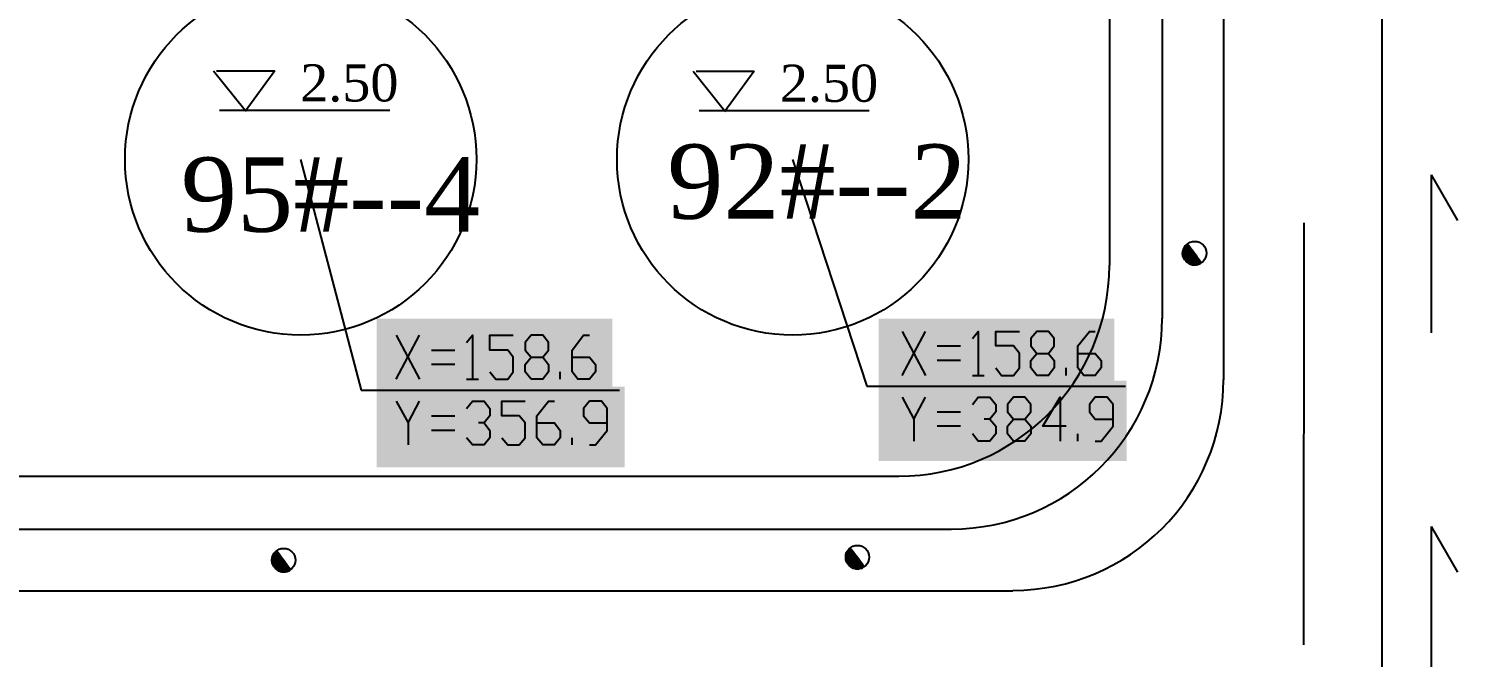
# Model space of a CAD drawing. Header units: inches. Extents: x 0 to 841, y 0 to 594.
# Drawn here: x 341.4 to 422.8, y 130.3 to 166.1 of the extents above; entities that cross this region are included whole.
import ezdxf

# ---------------------------------------------------------------- set-up
doc = ezdxf.new("R2010")
doc.units = ezdxf.units.IN
doc.header["$MEASUREMENT"] = 0
doc.layers.add('PDF_几何图形', color=7, linetype='Continuous')
doc.layers.add('PDF_文字', color=7, linetype='Continuous')
doc.layers.add('PDF_实体填充', color=7, linetype='Continuous', true_color=0xffffff)
doc.styles.add('PDF Times New Roman', font='times.ttf')

msp = doc.modelspace()

# ---------------------------------------------------------------- hatches: boundary and pattern name
at = {"layer": 'PDF_几何图形', "true_color": 0xffffff, "transparency": 33554559}
h = msp.add_hatch(color=7, dxfattribs=at)
h.paths.add_polyline_path([(407.458, 153.733), (407.289, 153.733), (407.522, 153.628)])
h.paths.add_polyline_path([(407.289, 153.733), (407.522, 153.628), (407.226, 153.628)])
h = msp.add_hatch(color=7, dxfattribs=at)
h.paths.add_polyline_path([(407.712, 153.395), (407.141, 153.395), (407.797, 153.268)])
h.paths.add_polyline_path([(407.141, 153.395), (407.797, 153.268), (407.12, 153.268)])
h = msp.add_hatch(color=7, dxfattribs=at)
h.paths.add_polyline_path([(407.797, 153.268), (407.12, 153.268), (407.903, 153.141)])
h.paths.add_polyline_path([(407.12, 153.268), (407.903, 153.141), (407.141, 153.141)])
h = msp.add_hatch(color=7, dxfattribs=at)
h.paths.add_polyline_path([(407.649, 153.48), (407.162, 153.48), (407.712, 153.395)])
h.paths.add_polyline_path([(407.162, 153.48), (407.712, 153.395), (407.141, 153.395)])
h = msp.add_hatch(color=7, dxfattribs=at)
h.paths.add_polyline_path([(407.903, 153.141), (407.141, 153.141), (407.988, 153.014)])
h.paths.add_polyline_path([(407.141, 153.141), (407.988, 153.014), (407.183, 153.014)])
h = msp.add_hatch(color=7, dxfattribs=at)
h.paths.add_polyline_path([(407.522, 153.628), (407.226, 153.628), (407.606, 153.522)])
h.paths.add_polyline_path([(407.226, 153.628), (407.606, 153.522), (407.162, 153.522)])
h = msp.add_hatch(color=7, dxfattribs=at)
h.paths.add_polyline_path([(407.606, 153.522), (407.162, 153.522), (407.649, 153.48)])
h.paths.add_polyline_path([(407.162, 153.522), (407.649, 153.48), (407.162, 153.48)])
h = msp.add_hatch(color=7, dxfattribs=at)
h.paths.add_polyline_path([(407.988, 153.014), (407.183, 153.014), (408.072, 152.908)])
h.paths.add_polyline_path([(407.183, 153.014), (408.072, 152.908), (407.247, 152.908)])
h = msp.add_hatch(color=7, dxfattribs=at)
h.paths.add_polyline_path([(408.072, 152.908), (407.247, 152.908), (408.136, 152.802)])
h.paths.add_polyline_path([(407.247, 152.908), (408.136, 152.802), (407.331, 152.802)])
h = msp.add_hatch(color=7, dxfattribs=at)
h.paths.add_polyline_path([(408.136, 152.802), (407.331, 152.802), (408.178, 152.76)])
h.paths.add_polyline_path([(407.331, 152.802), (408.178, 152.76), (407.395, 152.76)])
h = msp.add_hatch(color=7, dxfattribs=at)
h.paths.add_polyline_path([(408.178, 152.76), (407.395, 152.76), (408.136, 152.739)])
h.paths.add_polyline_path([(407.395, 152.76), (408.136, 152.739), (407.437, 152.739)])
h = msp.add_hatch(color=7, dxfattribs=at)
h.paths.add_polyline_path([(408.136, 152.739), (407.437, 152.739), (408.093, 152.696)])
h.paths.add_polyline_path([(407.437, 152.739), (408.093, 152.696), (407.501, 152.696)])
h = msp.add_hatch(color=7, dxfattribs=at)
h.paths.add_polyline_path([(408.093, 152.696), (407.501, 152.696), (408.03, 152.675)])
h.paths.add_polyline_path([(407.501, 152.696), (408.03, 152.675), (407.543, 152.675)])
h = msp.add_hatch(color=7, dxfattribs=at)
h.paths.add_polyline_path([(408.03, 152.675), (407.543, 152.675), (407.988, 152.654)])
h.paths.add_polyline_path([(407.543, 152.675), (407.988, 152.654), (407.585, 152.654)])
h = msp.add_hatch(color=7, dxfattribs=at)
h.paths.add_polyline_path([(407.988, 152.654), (407.585, 152.654), (407.903, 152.633)])
h.paths.add_polyline_path([(407.585, 152.654), (407.903, 152.633), (407.67, 152.633)])
h = msp.add_hatch(color=7, dxfattribs=at)
h.paths.add_polyline_path([(407.67, 152.633), (407.712, 152.633), (407.903, 152.633)])
h.paths.add_polyline_path([(407.712, 152.633), (407.903, 152.633), (407.797, 152.633)])
h = msp.add_hatch(color=7, dxfattribs=at)
h.paths.add_polyline_path([(355.854, 135.932), (355.304, 135.932), (355.96, 135.805)])
h.paths.add_polyline_path([(355.304, 135.932), (355.96, 135.805), (355.282, 135.805)])
h = msp.add_hatch(color=7, dxfattribs=at)
h.paths.add_polyline_path([(355.812, 136.017), (355.325, 136.017), (355.854, 135.932)])
h.paths.add_polyline_path([(355.325, 136.017), (355.854, 135.932), (355.304, 135.932)])
h = msp.add_hatch(color=7, dxfattribs=at)
h.paths.add_polyline_path([(355.685, 136.165), (355.388, 136.165), (355.769, 136.059)])
h.paths.add_polyline_path([(355.388, 136.165), (355.769, 136.059), (355.325, 136.059)])
h = msp.add_hatch(color=7, dxfattribs=at)
h.paths.add_polyline_path([(355.769, 136.059), (355.325, 136.059), (355.812, 136.017)])
h.paths.add_polyline_path([(355.325, 136.059), (355.812, 136.017), (355.325, 136.017)])
h = msp.add_hatch(color=7, dxfattribs=at)
h.paths.add_polyline_path([(355.621, 136.271), (355.452, 136.271), (355.685, 136.165)])
h.paths.add_polyline_path([(355.452, 136.271), (355.685, 136.165), (355.388, 136.165)])
h = msp.add_hatch(color=7, dxfattribs=at)
h.paths.add_polyline_path([(388.451, 136.186), (387.964, 136.186), (388.514, 136.102)])
h.paths.add_polyline_path([(387.964, 136.186), (388.514, 136.102), (387.943, 136.102)])
h = msp.add_hatch(color=7, dxfattribs=at)
h.paths.add_polyline_path([(388.514, 136.102), (387.943, 136.102), (388.62, 135.975)])
h.paths.add_polyline_path([(387.943, 136.102), (388.62, 135.975), (387.943, 135.975)])
h = msp.add_hatch(color=7, dxfattribs=at)
h.paths.add_polyline_path([(388.62, 135.975), (387.943, 135.975), (388.705, 135.848)])
h.paths.add_polyline_path([(387.943, 135.975), (388.705, 135.848), (387.964, 135.848)])
h = msp.add_hatch(color=7, dxfattribs=at)
h.paths.add_polyline_path([(388.43, 136.229), (387.985, 136.229), (388.451, 136.186)])
h.paths.add_polyline_path([(387.985, 136.229), (388.451, 136.186), (387.964, 136.186)])
h = msp.add_hatch(color=7, dxfattribs=at)
h.paths.add_polyline_path([(388.705, 135.848), (387.964, 135.848), (388.789, 135.742)])
h.paths.add_polyline_path([(387.964, 135.848), (388.789, 135.742), (388.006, 135.742)])
h = msp.add_hatch(color=7, dxfattribs=at)
h.paths.add_polyline_path([(388.345, 136.334), (388.027, 136.334), (388.43, 136.229)])
h.paths.add_polyline_path([(388.027, 136.334), (388.43, 136.229), (387.985, 136.229)])
h = msp.add_hatch(color=7, dxfattribs=at)
h.paths.add_polyline_path([(388.26, 136.44), (388.112, 136.44), (388.345, 136.334)])
h.paths.add_polyline_path([(388.112, 136.44), (388.345, 136.334), (388.027, 136.334)])
h = msp.add_hatch(color=7, dxfattribs=at)
h.paths.add_polyline_path([(355.96, 135.805), (355.282, 135.805), (356.045, 135.678)])
h.paths.add_polyline_path([(355.282, 135.805), (356.045, 135.678), (355.304, 135.678)])
h = msp.add_hatch(color=7, dxfattribs=at)
h.paths.add_polyline_path([(356.045, 135.678), (355.304, 135.678), (356.129, 135.551)])
h.paths.add_polyline_path([(355.304, 135.678), (356.129, 135.551), (355.346, 135.551)])
h = msp.add_hatch(color=7, dxfattribs=at)
h.paths.add_polyline_path([(356.129, 135.551), (355.346, 135.551), (356.214, 135.446)])
h.paths.add_polyline_path([(355.346, 135.551), (356.214, 135.446), (355.409, 135.446)])
h = msp.add_hatch(color=7, dxfattribs=at)
h.paths.add_polyline_path([(356.214, 135.446), (355.409, 135.446), (356.298, 135.361)])
h.paths.add_polyline_path([(355.409, 135.446), (356.298, 135.361), (355.494, 135.361)])
h = msp.add_hatch(color=7, dxfattribs=at)
h.paths.add_polyline_path([(356.298, 135.361), (355.494, 135.361), (356.341, 135.297)])
h.paths.add_polyline_path([(355.494, 135.361), (356.341, 135.297), (355.558, 135.297)])
h = msp.add_hatch(color=7, dxfattribs=at)
h.paths.add_polyline_path([(356.341, 135.297), (355.558, 135.297), (356.298, 135.276)])
h.paths.add_polyline_path([(355.558, 135.297), (356.298, 135.276), (355.579, 135.276)])
h = msp.add_hatch(color=7, dxfattribs=at)
h.paths.add_polyline_path([(356.298, 135.276), (355.579, 135.276), (356.256, 135.234)])
h.paths.add_polyline_path([(355.579, 135.276), (356.256, 135.234), (355.642, 135.234)])
h = msp.add_hatch(color=7, dxfattribs=at)
h.paths.add_polyline_path([(356.256, 135.234), (355.642, 135.234), (356.193, 135.213)])
h.paths.add_polyline_path([(355.642, 135.234), (356.193, 135.213), (355.706, 135.213)])
h = msp.add_hatch(color=7, dxfattribs=at)
h.paths.add_polyline_path([(356.193, 135.213), (355.706, 135.213), (356.15, 135.191)])
h.paths.add_polyline_path([(355.706, 135.213), (356.15, 135.191), (355.748, 135.191)])
h = msp.add_hatch(color=7, dxfattribs=at)
h.paths.add_polyline_path([(356.15, 135.191), (355.748, 135.191), (356.066, 135.191)])
h.paths.add_polyline_path([(355.748, 135.191), (356.066, 135.191), (355.812, 135.191)])
h = msp.add_hatch(color=7, dxfattribs=at)
h.paths.add_polyline_path([(355.812, 135.191), (355.854, 135.17), (356.045, 135.17)])
h.paths.add_polyline_path([(355.854, 135.17), (356.045, 135.17), (355.939, 135.17)])
h = msp.add_hatch(color=7, dxfattribs=at)
h.paths.add_polyline_path([(388.789, 135.742), (388.006, 135.742), (388.874, 135.615)])
h.paths.add_polyline_path([(388.006, 135.742), (388.874, 135.615), (388.07, 135.615)])
h = msp.add_hatch(color=7, dxfattribs=at)
h.paths.add_polyline_path([(388.874, 135.615), (388.07, 135.615), (388.937, 135.53)])
h.paths.add_polyline_path([(388.07, 135.615), (388.937, 135.53), (388.133, 135.53)])
h = msp.add_hatch(color=7, dxfattribs=at)
h.paths.add_polyline_path([(388.937, 135.53), (388.133, 135.53), (388.98, 135.467)])
h.paths.add_polyline_path([(388.133, 135.53), (388.98, 135.467), (388.218, 135.467)])
h = msp.add_hatch(color=7, dxfattribs=at)
h.paths.add_polyline_path([(388.98, 135.467), (388.218, 135.467), (388.959, 135.446)])
h.paths.add_polyline_path([(388.218, 135.467), (388.959, 135.446), (388.239, 135.446)])
h = msp.add_hatch(color=7, dxfattribs=at)
h.paths.add_polyline_path([(388.959, 135.446), (388.239, 135.446), (388.895, 135.403)])
h.paths.add_polyline_path([(388.239, 135.446), (388.895, 135.403), (388.303, 135.403)])
h = msp.add_hatch(color=7, dxfattribs=at)
h.paths.add_polyline_path([(388.895, 135.403), (388.303, 135.403), (388.853, 135.382)])
h.paths.add_polyline_path([(388.303, 135.403), (388.853, 135.382), (388.345, 135.382)])
h = msp.add_hatch(color=7, dxfattribs=at)
h.paths.add_polyline_path([(388.853, 135.382), (388.345, 135.382), (388.81, 135.382)])
h.paths.add_polyline_path([(388.345, 135.382), (388.81, 135.382), (388.408, 135.382)])
h = msp.add_hatch(color=7, dxfattribs=at)
h.paths.add_polyline_path([(388.81, 135.382), (388.408, 135.382), (388.726, 135.361)])
h.paths.add_polyline_path([(388.408, 135.382), (388.726, 135.361), (388.472, 135.361)])
h = msp.add_hatch(color=7, dxfattribs=at)
h.paths.add_polyline_path([(388.472, 135.361), (388.514, 135.34), (388.705, 135.34)])
h.paths.add_polyline_path([(388.514, 135.34), (388.705, 135.34), (388.599, 135.34)])
at = {"layer": 'PDF_实体填充', "transparency": 33554559}
for points in [[(361.244, 144.992), (374.65, 144.992), (374.65, 149.578), (361.244, 149.578)], [(389.819, 144.992), (403.225, 144.992), (403.225, 149.578), (389.819, 149.578)], [(361.244, 141.111), (375.356, 141.111), (375.356, 145.697), (361.244, 145.697)], [(389.819, 141.464), (403.931, 141.464), (403.931, 146.05), (389.819, 146.05)]]:
    msp.add_hatch(color=7, dxfattribs=at).paths.add_polyline_path(points, flags=16)

# ---------------------------------------------------------------- linework, layer by layer
at = {"layer": 'PDF_几何图形'}
for p, q in [((418.444, 208.513), (418.465, 92.562)), ((409.448, 206.185), (409.448, 146.092)), ((405.955, 202.692), (405.955, 149.585)), ((402.95, 199.686), (402.95, 152.59)), ((351.959, 163.661), (353.759, 161.438)), ((352.129, 163.661), (355.452, 163.661)), ((355.452, 163.661), (353.759, 161.353)), ((379.264, 163.639), (381.042, 161.417)), ((379.434, 163.639), (382.736, 163.639)), ((382.736, 163.639), (381.042, 161.332)), ((352.298, 161.438), (361.992, 161.438)), ((379.603, 161.417), (389.276, 161.417)), ((356.912, 158.623), (360.363, 145.5)), ((384.916, 158.623), (389.149, 145.732)), ((421.259, 157.755), (421.259, 148.759)), ((421.259, 157.755), (422.762, 155.152)), ((414.02, 155.025), (413.999, 131.022)), ((407.395, 153.818), (408.178, 152.76)), ((391.16, 146.346), (392.493, 148.844)), ((391.16, 148.844), (392.493, 146.346)), ((362.352, 146.135), (363.686, 148.632)), ((362.352, 148.632), (363.686, 146.135)), ((364.363, 147.786), (365.696, 147.786)), ((393.15, 148.018), (394.483, 148.018)), ((365.696, 146.96), (364.363, 146.96)), ((371.687, 146.135), (371.687, 146.537)), ((394.483, 147.193), (393.15, 147.193)), ((400.495, 146.346), (400.495, 146.77)), ((366.353, 146.135), (367.03, 146.135)), ((389.149, 145.732), (403.86, 145.732)), ((395.16, 146.346), (395.817, 146.346)), ((360.363, 145.5), (375.073, 145.5)), ((363.029, 143.637), (363.686, 144.886)), ((391.816, 143.849), (392.493, 145.097)), ((364.363, 144.039), (365.696, 144.039)), ((393.15, 144.272), (394.483, 144.272)), ((365.696, 143.214), (364.363, 143.214)), ((394.483, 143.446), (393.15, 143.446)), ((372.364, 142.388), (372.364, 142.79)), ((401.151, 142.6), (401.151, 143.023)), ((390.948, 140.589), (315.849, 140.589)), ((393.954, 137.583), (312.843, 137.583)), ((421.259, 137.753), (421.259, 128.757)), ((421.259, 137.753), (422.762, 135.149)), ((355.558, 136.356), (356.341, 135.297)), ((388.197, 136.525), (388.98, 135.467)), ((309.351, 134.091), (397.446, 134.091))]:
    msp.add_line(p, q, dxfattribs=at)
for points in [[(407.289, 153.733), (407.522, 153.628), (407.226, 153.628), (407.289, 153.733), (407.289, 153.733)], [(407.141, 153.395), (407.797, 153.268), (407.12, 153.268), (407.141, 153.395), (407.141, 153.395)], [(407.12, 153.268), (407.903, 153.141), (407.141, 153.141), (407.12, 153.268), (407.12, 153.268)], [(407.162, 153.48), (407.712, 153.395), (407.141, 153.395), (407.162, 153.48), (407.162, 153.48)], [(407.141, 153.141), (407.988, 153.014), (407.183, 153.014), (407.141, 153.141), (407.141, 153.141)], [(407.226, 153.628), (407.606, 153.522), (407.162, 153.522), (407.226, 153.628), (407.226, 153.628)], [(407.162, 153.522), (407.649, 153.48), (407.162, 153.48), (407.162, 153.522), (407.162, 153.522)], [(407.183, 153.014), (408.072, 152.908), (407.247, 152.908), (407.183, 153.014), (407.183, 153.014)], [(407.247, 152.908), (408.136, 152.802), (407.331, 152.802), (407.247, 152.908), (407.247, 152.908)], [(407.331, 152.802), (408.178, 152.76), (407.395, 152.76), (407.331, 152.802), (407.331, 152.802)], [(407.395, 152.76), (408.136, 152.739), (407.437, 152.739), (407.395, 152.76), (407.395, 152.76)], [(407.437, 152.739), (408.093, 152.696), (407.501, 152.696), (407.437, 152.739), (407.437, 152.739)], [(407.501, 152.696), (408.03, 152.675), (407.543, 152.675), (407.501, 152.696), (407.501, 152.696)], [(407.543, 152.675), (407.988, 152.654), (407.585, 152.654), (407.543, 152.675), (407.543, 152.675)], [(407.585, 152.654), (407.903, 152.633), (407.67, 152.633), (407.585, 152.654), (407.585, 152.654)], [(407.712, 152.633), (407.903, 152.633), (407.797, 152.633), (407.712, 152.633), (407.712, 152.633)], [(355.304, 135.932), (355.96, 135.805), (355.282, 135.805), (355.304, 135.932), (355.304, 135.932)], [(355.325, 136.017), (355.854, 135.932), (355.304, 135.932), (355.325, 136.017), (355.325, 136.017)], [(355.388, 136.165), (355.769, 136.059), (355.325, 136.059), (355.388, 136.165), (355.388, 136.165)], [(355.325, 136.059), (355.812, 136.017), (355.325, 136.017), (355.325, 136.059), (355.325, 136.059)], [(355.452, 136.271), (355.685, 136.165), (355.388, 136.165), (355.452, 136.271), (355.452, 136.271)], [(387.964, 136.186), (388.514, 136.102), (387.943, 136.102), (387.964, 136.186), (387.964, 136.186)], [(387.943, 136.102), (388.62, 135.975), (387.943, 135.975), (387.943, 136.102), (387.943, 136.102)], [(387.943, 135.975), (388.705, 135.848), (387.964, 135.848), (387.943, 135.975), (387.943, 135.975)], [(387.985, 136.229), (388.451, 136.186), (387.964, 136.186), (387.985, 136.229), (387.985, 136.229)], [(387.964, 135.848), (388.789, 135.742), (388.006, 135.742), (387.964, 135.848), (387.964, 135.848)], [(388.027, 136.334), (388.43, 136.229), (387.985, 136.229), (388.027, 136.334), (388.027, 136.334)], [(388.112, 136.44), (388.345, 136.334), (388.027, 136.334), (388.112, 136.44), (388.112, 136.44)], [(355.282, 135.805), (356.045, 135.678), (355.304, 135.678), (355.282, 135.805), (355.282, 135.805)], [(355.304, 135.678), (356.129, 135.551), (355.346, 135.551), (355.304, 135.678), (355.304, 135.678)], [(355.346, 135.551), (356.214, 135.446), (355.409, 135.446), (355.346, 135.551), (355.346, 135.551)], [(355.409, 135.446), (356.298, 135.361), (355.494, 135.361), (355.409, 135.446), (355.409, 135.446)], [(355.494, 135.361), (356.341, 135.297), (355.558, 135.297), (355.494, 135.361), (355.494, 135.361)], [(355.558, 135.297), (356.298, 135.276), (355.579, 135.276), (355.558, 135.297), (355.558, 135.297)], [(355.579, 135.276), (356.256, 135.234), (355.642, 135.234), (355.579, 135.276), (355.579, 135.276)], [(355.642, 135.234), (356.193, 135.213), (355.706, 135.213), (355.642, 135.234), (355.642, 135.234)], [(355.706, 135.213), (356.15, 135.191), (355.748, 135.191), (355.706, 135.213), (355.706, 135.213)], [(355.748, 135.191), (356.066, 135.191), (355.812, 135.191), (355.748, 135.191), (355.748, 135.191)], [(355.854, 135.17), (356.045, 135.17), (355.939, 135.17), (355.854, 135.17), (355.854, 135.17)], [(388.006, 135.742), (388.874, 135.615), (388.07, 135.615), (388.006, 135.742), (388.006, 135.742)], [(388.07, 135.615), (388.937, 135.53), (388.133, 135.53), (388.07, 135.615), (388.07, 135.615)], [(388.133, 135.53), (388.98, 135.467), (388.218, 135.467), (388.133, 135.53), (388.133, 135.53)], [(388.218, 135.467), (388.959, 135.446), (388.239, 135.446), (388.218, 135.467), (388.218, 135.467)], [(388.239, 135.446), (388.895, 135.403), (388.303, 135.403), (388.239, 135.446), (388.239, 135.446)], [(388.303, 135.403), (388.853, 135.382), (388.345, 135.382), (388.303, 135.403), (388.303, 135.403)], [(388.345, 135.382), (388.81, 135.382), (388.408, 135.382), (388.345, 135.382), (388.345, 135.382)], [(388.408, 135.382), (388.726, 135.361), (388.472, 135.361), (388.408, 135.382), (388.408, 135.382)], [(388.514, 135.34), (388.705, 135.34), (388.599, 135.34), (388.514, 135.34), (388.514, 135.34)]]:
    msp.add_lwpolyline(points, close=True, dxfattribs=at)
for points in [[(407.458, 153.733), (407.289, 153.733), (407.522, 153.628), (407.458, 153.733), (407.458, 153.733)], [(407.797, 153.268), (407.12, 153.268), (407.903, 153.141), (407.797, 153.268), (407.797, 153.268)], [(407.712, 153.395), (407.141, 153.395), (407.797, 153.268), (407.712, 153.395), (407.712, 153.395)], [(407.903, 153.141), (407.141, 153.141), (407.988, 153.014), (407.903, 153.141), (407.903, 153.141)], [(407.606, 153.522), (407.162, 153.522), (407.649, 153.48), (407.606, 153.522), (407.606, 153.522)], [(407.649, 153.48), (407.162, 153.48), (407.712, 153.395), (407.649, 153.48), (407.649, 153.48)], [(407.988, 153.014), (407.183, 153.014), (408.072, 152.908), (407.988, 153.014), (407.988, 153.014)], [(407.522, 153.628), (407.226, 153.628), (407.606, 153.522), (407.522, 153.628), (407.522, 153.628)], [(408.072, 152.908), (407.247, 152.908), (408.136, 152.802), (408.072, 152.908), (408.072, 152.908)], [(408.136, 152.802), (407.331, 152.802), (408.178, 152.76), (408.136, 152.802), (408.136, 152.802)], [(408.178, 152.76), (407.395, 152.76), (408.136, 152.739), (408.178, 152.76), (408.178, 152.76)], [(408.136, 152.739), (407.437, 152.739), (408.093, 152.696), (408.136, 152.739), (408.136, 152.739)], [(408.093, 152.696), (407.501, 152.696), (408.03, 152.675), (408.093, 152.696), (408.093, 152.696)], [(408.03, 152.675), (407.543, 152.675), (407.988, 152.654), (408.03, 152.675), (408.03, 152.675)], [(407.988, 152.654), (407.585, 152.654), (407.903, 152.633), (407.988, 152.654), (407.988, 152.654)], [(407.67, 152.633), (407.712, 152.633), (407.903, 152.633), (407.67, 152.633), (407.67, 152.633)], [(395.16, 148.442), (395.478, 148.844), (395.478, 146.346)], [(396.494, 146.77), (396.812, 146.346), (397.489, 146.346), (397.827, 146.77), (397.827, 147.595), (397.489, 148.018), (396.494, 148.018), (396.494, 148.844), (397.827, 148.844)], [(398.822, 146.346), (398.484, 146.77), (398.484, 147.193), (398.822, 147.595), (399.478, 147.595), (399.817, 148.018), (399.817, 148.442), (399.478, 148.844), (398.822, 148.844), (398.484, 148.442), (398.484, 148.018), (398.822, 147.595)], [(401.151, 147.595), (402.146, 147.595), (402.484, 147.193), (402.484, 146.77), (402.146, 146.346), (401.489, 146.346), (401.151, 146.77), (401.151, 148.018), (401.828, 148.844), (402.146, 148.844)], [(366.353, 148.209), (366.691, 148.632), (366.691, 146.135)], [(367.686, 146.537), (368.025, 146.135), (368.702, 146.135), (369.02, 146.537), (369.02, 147.383), (368.702, 147.786), (367.686, 147.786), (367.686, 148.632), (369.02, 148.632)], [(370.036, 146.135), (369.697, 146.537), (369.697, 146.96), (370.036, 147.383), (370.692, 147.383), (371.031, 147.786), (371.031, 148.209), (370.692, 148.632), (370.036, 148.632), (369.697, 148.209), (369.697, 147.786), (370.036, 147.383)], [(372.364, 147.383), (373.359, 147.383), (373.697, 146.96), (373.697, 146.537), (373.359, 146.135), (372.703, 146.135), (372.364, 146.537), (372.364, 147.786), (373.02, 148.632), (373.359, 148.632)], [(370.692, 147.383), (371.031, 146.96), (371.031, 146.537), (370.692, 146.135), (370.036, 146.135)], [(399.478, 147.595), (399.817, 147.193), (399.817, 146.77), (399.478, 146.346), (398.822, 146.346)], [(362.352, 144.886), (363.029, 143.637), (363.029, 142.388)], [(366.353, 144.463), (366.691, 144.886), (367.369, 144.886), (367.686, 144.463), (367.686, 144.039), (367.369, 143.637), (367.03, 143.637)], [(368.363, 142.79), (368.702, 142.388), (369.358, 142.388), (369.697, 142.79), (369.697, 143.637), (369.358, 144.039), (368.363, 144.039), (368.363, 144.886), (369.697, 144.886)], [(370.353, 143.637), (371.369, 143.637), (371.687, 143.214), (371.687, 142.79), (371.369, 142.388), (370.692, 142.388), (370.353, 142.79), (370.353, 144.039), (371.031, 144.886), (371.369, 144.886)], [(373.359, 142.388), (373.697, 142.388), (374.354, 143.214), (374.354, 144.463), (374.036, 144.886), (373.359, 144.886), (373.02, 144.463), (373.02, 144.039), (373.359, 143.637), (374.354, 143.637)], [(391.16, 145.097), (391.816, 143.849), (391.816, 142.6)], [(395.16, 144.695), (395.478, 145.097), (396.155, 145.097), (396.494, 144.695), (396.494, 144.272), (396.155, 143.849), (395.817, 143.849)], [(397.489, 142.6), (397.15, 143.023), (397.15, 143.446), (397.489, 143.849), (398.145, 143.849), (398.484, 144.272), (398.484, 144.695), (398.145, 145.097), (397.489, 145.097), (397.15, 144.695), (397.15, 144.272), (397.489, 143.849)], [(400.495, 143.446), (399.161, 143.446), (400.156, 145.097), (400.156, 142.6)], [(402.146, 142.6), (402.484, 142.6), (403.161, 143.446), (403.161, 144.695), (402.823, 145.097), (402.146, 145.097), (401.828, 144.695), (401.828, 144.272), (402.146, 143.849), (403.161, 143.849)], [(367.369, 143.637), (367.686, 143.214), (367.686, 142.79), (367.369, 142.388), (366.691, 142.388), (366.353, 142.79)], [(396.155, 143.849), (396.494, 143.446), (396.494, 143.023), (396.155, 142.6), (395.478, 142.6), (395.16, 143.023)], [(398.145, 143.849), (398.484, 143.446), (398.484, 143.023), (398.145, 142.6), (397.489, 142.6)], [(355.854, 135.932), (355.304, 135.932), (355.96, 135.805), (355.854, 135.932), (355.854, 135.932)], [(355.769, 136.059), (355.325, 136.059), (355.812, 136.017), (355.769, 136.059), (355.769, 136.059)], [(355.812, 136.017), (355.325, 136.017), (355.854, 135.932), (355.812, 136.017), (355.812, 136.017)], [(355.685, 136.165), (355.388, 136.165), (355.769, 136.059), (355.685, 136.165), (355.685, 136.165)], [(355.621, 136.271), (355.452, 136.271), (355.685, 136.165), (355.621, 136.271), (355.621, 136.271)], [(388.514, 136.102), (387.943, 136.102), (388.62, 135.975), (388.514, 136.102), (388.514, 136.102)], [(388.62, 135.975), (387.943, 135.975), (388.705, 135.848), (388.62, 135.975), (388.62, 135.975)], [(388.451, 136.186), (387.964, 136.186), (388.514, 136.102), (388.451, 136.186), (388.451, 136.186)], [(388.705, 135.848), (387.964, 135.848), (388.789, 135.742), (388.705, 135.848), (388.705, 135.848)], [(388.43, 136.229), (387.985, 136.229), (388.451, 136.186), (388.43, 136.229), (388.43, 136.229)], [(388.345, 136.334), (388.027, 136.334), (388.43, 136.229), (388.345, 136.334), (388.345, 136.334)], [(388.26, 136.44), (388.112, 136.44), (388.345, 136.334), (388.26, 136.44), (388.26, 136.44)], [(355.96, 135.805), (355.282, 135.805), (356.045, 135.678), (355.96, 135.805), (355.96, 135.805)], [(356.045, 135.678), (355.304, 135.678), (356.129, 135.551), (356.045, 135.678), (356.045, 135.678)], [(356.129, 135.551), (355.346, 135.551), (356.214, 135.446), (356.129, 135.551), (356.129, 135.551)], [(356.214, 135.446), (355.409, 135.446), (356.298, 135.361), (356.214, 135.446), (356.214, 135.446)], [(356.298, 135.361), (355.494, 135.361), (356.341, 135.297), (356.298, 135.361), (356.298, 135.361)], [(356.341, 135.297), (355.558, 135.297), (356.298, 135.276), (356.341, 135.297), (356.341, 135.297)], [(356.298, 135.276), (355.579, 135.276), (356.256, 135.234), (356.298, 135.276), (356.298, 135.276)], [(356.256, 135.234), (355.642, 135.234), (356.193, 135.213), (356.256, 135.234), (356.256, 135.234)], [(356.193, 135.213), (355.706, 135.213), (356.15, 135.191), (356.193, 135.213), (356.193, 135.213)], [(356.15, 135.191), (355.748, 135.191), (356.066, 135.191), (356.15, 135.191), (356.15, 135.191)], [(355.812, 135.191), (355.854, 135.17), (356.045, 135.17), (355.812, 135.191), (355.812, 135.191)], [(388.789, 135.742), (388.006, 135.742), (388.874, 135.615), (388.789, 135.742), (388.789, 135.742)], [(388.874, 135.615), (388.07, 135.615), (388.937, 135.53), (388.874, 135.615), (388.874, 135.615)], [(388.937, 135.53), (388.133, 135.53), (388.98, 135.467), (388.937, 135.53), (388.937, 135.53)], [(388.98, 135.467), (388.218, 135.467), (388.959, 135.446), (388.98, 135.467), (388.98, 135.467)], [(388.959, 135.446), (388.239, 135.446), (388.895, 135.403), (388.959, 135.446), (388.959, 135.446)], [(388.895, 135.403), (388.303, 135.403), (388.853, 135.382), (388.895, 135.403), (388.895, 135.403)], [(388.853, 135.382), (388.345, 135.382), (388.81, 135.382), (388.853, 135.382), (388.853, 135.382)], [(388.81, 135.382), (388.408, 135.382), (388.726, 135.361), (388.81, 135.382), (388.81, 135.382)], [(388.472, 135.361), (388.514, 135.34), (388.705, 135.34), (388.472, 135.361), (388.472, 135.361)]]:
    msp.add_lwpolyline(points, dxfattribs=at)
for centre, radius in [((356.923, 158.634), 10.001), ((384.926, 158.634), 10.001), ((407.808, 153.3), 0.667), ((388.609, 136.006), 0.667), ((355.949, 135.837), 0.667)]:
    msp.add_circle(centre, radius, dxfattribs=at)
for points in [[(390.959, 140.61), (397.581, 140.61), (402.95, 145.979), (402.95, 152.601)], [(393.965, 137.605), (400.587, 137.605), (405.955, 142.973), (405.955, 149.595)], [(397.457, 134.112), (404.08, 134.112), (409.448, 139.481), (409.448, 146.103)]]:
    msp.add_open_spline(points, degree=3, dxfattribs=at)
at = {"layer": 'PDF_实体填充', "transparency": 33554559}
for points in [[(407.395, 153.818), (407.458, 153.733), (407.289, 153.733)], [(407.67, 152.633), (407.903, 152.633), (407.67, 152.633)], [(355.558, 136.356), (355.621, 136.271), (355.452, 136.271)], [(388.197, 136.525), (388.26, 136.44), (388.112, 136.44)], [(355.812, 135.191), (356.066, 135.191), (356.045, 135.17)], [(388.472, 135.361), (388.726, 135.361), (388.705, 135.34)]]:
    msp.add_solid(points, dxfattribs=at)

# ---------------------------------------------------------------- texts
at = {"layer": 'PDF_文字', "style": 'PDF Times New Roman'}
for p in [(356.891, 161.925), (384.196, 161.904)]:
    msp.add_text('2.50', height=2.1158, dxfattribs=at).set_placement(p)
at = {"layer": 'PDF_文字', "color": 3, "true_color": 0x00ff00, "style": 'PDF Times New Roman'}
for s, p in [('92#--2', (377.783, 155.257)), ('95#--4', (350.097, 154.517))]:
    msp.add_text(s, height=4.2315, dxfattribs=at).set_placement(p)

doc.saveas('drawing.dxf')
